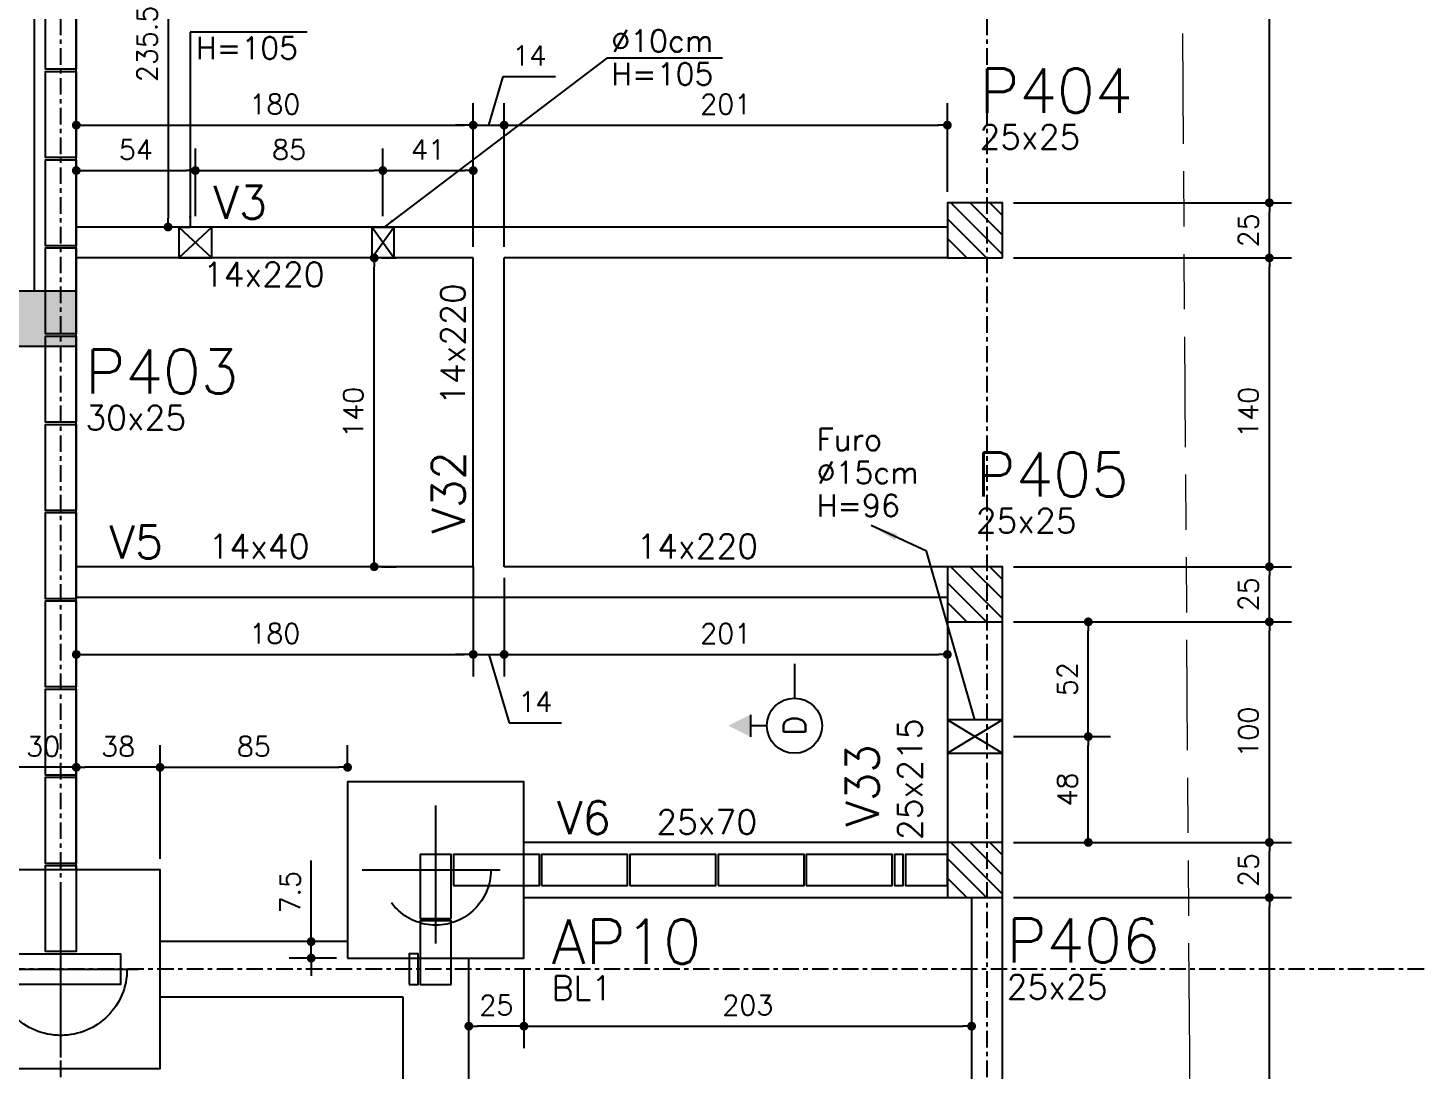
# Model space of a CAD drawing. Extents: x -39962 to 11287, y 23324 to 41277.
# Drawn here: x 2784 to 3417, y 24394 to 24866 of the extents above; entities that cross this region are included whole.
import ezdxf
from ezdxf.enums import TextEntityAlignment as Align

# ---------------------------------------------------------------- set-up
doc = ezdxf.new("R2010")
doc.units = 0
doc.header["$LTSCALE"] = 25
doc.header["$MEASUREMENT"] = 0
for name, pattern in [('AXES', [0.54, 0.3, -0.08, 0.08, -0.08]), ('Double dash', [55, 20, -5, 10, -5, 10, -5]), ('ESTILO_TQS_0002', [0.4, 0.1, -0.3])]:
    doc.linetypes.add(name, pattern=pattern)
doc.layers.get('0').update_dxf_attribs({"linetype": 'CONTINUOUS'})
doc.layers.get('Defpoints').update_dxf_attribs({"linetype": 'CONTINUOUS'})
for name, color, linetype in [('228', 2, 'CONTINUOUS'), ('41', 2, 'CONTINUOUS'), ('BLOCO', 3, 'CONTINUOUS'), ('COTA', 1, 'CONTINUOUS'), ('EIXOS', 1, 'AXES'), ('ESTACA', 1, 'ESTILO_TQS_0002'), ('H2', 252, 'CONTINUOUS'), ('H5', 1, 'CONTINUOUS'), ('LINHA_FINA', 1, 'CONTINUOUS'), ('Linha_media', 4, 'CONTINUOUS'), ('P-D', 2, 'CONTINUOUS'), ('P-N', 5, 'CONTINUOUS'), ('PENA_1', 1, 'CONTINUOUS'), ('PENA_6', 6, 'CONTINUOUS'), ('PIL-N', 4, 'CONTINUOUS'), ('PROJ', 252, 'CONTINUOUS'), ('VIG-D', 2, 'CONTINUOUS'), ('VIG-N', 4, 'CONTINUOUS'), ('VIGA', 3, 'CONTINUOUS')]:
    doc.layers.add(name, color=color, linetype=linetype)
doc.layers.add('TLV-DVI-___-CNT', color=7, linetype='Double dash', lineweight=9)
doc.styles.add('COTA', font='romans.shx')
doc.styles.add('ROMANS', font='ROMANS')
doc.styles.get("Standard").update_dxf_attribs({"font": 'ROMANS.SHX'})
doc.dimstyles.new('forma', dxfattribs={"dimscale": 5, "dimtxt": 1.8, "dimasz": 0.8, "dimexe": 2, "dimexo": 1, "dimgap": 1, "dimtad": 1, "dimdec": 1, "dimzin": 9, "dimdsep": 46, "dimtxsty": 'COTA', "dimblk1": 'DOT', "dimblk2": 'DOT', "dimsah": 1, "dimcen": 0, "dimdle": 1, "dimclrd": 256, "dimclre": 256, "dimclrt": 2, "dimadec": 0, "dimazin": 0, "dimtfac": 1, "dimtdec": 0, "dimtmove": 0, "dimatfit": 3, "dimfxl": 1, "dimtolj": 1, "dimtzin": 0, "dimarcsym": 0})

# ---------------------------------------------------------------- blocks, each defined once
blk = doc.blocks.new('_EST60')
at = {"layer": 'ESTACA', "linetype": 'ESTILO_TQS_0002'}
for p, q in [((0, -1.333), (0, 1.333)), ((-1.333, 0), (1.333, 0))]:
    blk.add_line(p, q, dxfattribs=at)
blk.add_circle((0, 0), 1, dxfattribs=at)
blk = doc.blocks.new('_EST50')
at = {"layer": 'ESTACA', "linetype": 'ESTILO_TQS_0002'}
for p, q in [((0, -1.333), (0, 1.333)), ((-1.333, 0), (1.333, 0))]:
    blk.add_line(p, q, dxfattribs=at)
blk.add_circle((0, 0), 1, dxfattribs=at)
blk = doc.blocks.new('_Dot')
at = {"color": 0, "linetype": 'ByBlock', "lineweight": -2}
blk.add_line((-0.5, 0), (-1, 0), dxfattribs=at)
at = {"color": 0, "linetype": 'ByBlock', "const_width": 0.5}
blk.add_lwpolyline([(-0.25, 0, 1), (0.25, 0, 1)], format="xyb", close=True, dxfattribs=at)
blk = doc.blocks.new('*D76')
at = {"layer": 'COTA', "lineweight": -2, "transparency": 16777216}
for p, q in [((3263.51, 24472.09), (3356.51, 24472.09)), ((3346.51, 24273.59), (3346.51, 24468.09)), ((3255.51, 24269.59), (3356.51, 24269.59))]:
    blk.add_line(p, q, dxfattribs=at)
at = {"layer": 'Defpoints', "color": 0, "transparency": 16777216}
for p in [(3258.51, 24472.09), (3346.51, 24472.09), (3250.51, 24269.59)]:
    blk.add_point(p, dxfattribs=at)
at = {"layer": 'COTA', "lineweight": -2, "transparency": 16777216, "xscale": 4, "yscale": 4, "zscale": 4}
for p, rotation in [((3346.51, 24472.09), 90), ((3346.51, 24269.59), 270)]:
    blk.add_blockref('_Dot', p, dxfattribs=dict(at, rotation=rotation))
at = {"layer": 'COTA', "color": 2, "transparency": 16777216, "insert": (3337.01, 24370.84), "char_height": 9, "attachment_point": 5, "rotation": 90, "style": 'COTA'}
blk.add_mtext('\\A1;202.5 ', dxfattribs=at)
blk = doc.blocks.new('*D77')
at = {"layer": 'COTA', "lineweight": -2, "transparency": 16777216}
for p, q in [((3230.51, 24497.09), (3356.51, 24497.09)), ((3346.51, 24476.09), (3346.51, 24493.09)), ((3230.51, 24472.09), (3356.51, 24472.09))]:
    blk.add_line(p, q, dxfattribs=at)
at = {"layer": 'Defpoints', "color": 0, "transparency": 16777216}
for p in [(3225.51, 24497.09), (3346.51, 24497.09), (3225.51, 24472.09)]:
    blk.add_point(p, dxfattribs=at)
at = {"layer": 'COTA', "lineweight": -2, "transparency": 16777216, "xscale": 4, "yscale": 4, "zscale": 4}
for p, rotation in [((3346.51, 24497.09), 90), ((3346.51, 24472.09), 270)]:
    blk.add_blockref('_Dot', p, dxfattribs=dict(at, rotation=rotation))
at = {"layer": 'COTA', "color": 2, "transparency": 16777216, "insert": (3337.01, 24484.59), "char_height": 9, "attachment_point": 5, "rotation": 90, "style": 'COTA'}
blk.add_mtext('\\A1;25 ', dxfattribs=at)
blk = doc.blocks.new('*D78')
at = {"layer": 'COTA', "lineweight": -2, "transparency": 16777216}
for p, q in [((3230.51, 24597.09), (3356.51, 24597.09)), ((3346.51, 24501.09), (3346.51, 24593.09)), ((3230.51, 24497.09), (3356.51, 24497.09))]:
    blk.add_line(p, q, dxfattribs=at)
at = {"layer": 'Defpoints', "color": 0, "transparency": 16777216}
for p in [(3225.51, 24597.09), (3346.51, 24597.09), (3225.51, 24497.09)]:
    blk.add_point(p, dxfattribs=at)
at = {"layer": 'COTA', "lineweight": -2, "transparency": 16777216, "xscale": 4, "yscale": 4, "zscale": 4}
for p, rotation in [((3346.51, 24597.09), 90), ((3346.51, 24497.09), 270)]:
    blk.add_blockref('_Dot', p, dxfattribs=dict(at, rotation=rotation))
at = {"layer": 'COTA', "color": 2, "transparency": 16777216, "insert": (3337.01, 24547.09), "char_height": 9, "attachment_point": 5, "rotation": 90, "style": 'COTA'}
blk.add_mtext('\\A1;100 ', dxfattribs=at)
blk = doc.blocks.new('*D79')
at = {"layer": 'COTA', "lineweight": -2, "transparency": 16777216}
for p, q in [((3230.51, 24787.09), (3356.51, 24787.09)), ((3346.51, 24766.09), (3346.51, 24783.09)), ((3230.51, 24762.09), (3356.51, 24762.09))]:
    blk.add_line(p, q, dxfattribs=at)
at = {"layer": 'Defpoints', "color": 0, "transparency": 16777216}
for p in [(3225.51, 24787.09), (3346.51, 24787.09), (3225.51, 24762.09)]:
    blk.add_point(p, dxfattribs=at)
at = {"layer": 'COTA', "lineweight": -2, "transparency": 16777216, "xscale": 4, "yscale": 4, "zscale": 4}
for p, rotation in [((3346.51, 24787.09), 90), ((3346.51, 24762.09), 270)]:
    blk.add_blockref('_Dot', p, dxfattribs=dict(at, rotation=rotation))
at = {"layer": 'COTA', "color": 2, "transparency": 16777216, "insert": (3337.01, 24774.59), "char_height": 9, "attachment_point": 5, "rotation": 90, "style": 'COTA'}
blk.add_mtext('\\A1;25 ', dxfattribs=at)
blk = doc.blocks.new('*D80')
at = {"layer": 'COTA', "lineweight": -2, "transparency": 16777216}
for p, q in [((3230.51, 25011.59), (3356.51, 25011.59)), ((3346.51, 24791.09), (3346.51, 25007.59)), ((3230.51, 24787.09), (3356.51, 24787.09))]:
    blk.add_line(p, q, dxfattribs=at)
at = {"layer": 'Defpoints', "color": 0, "transparency": 16777216}
for p in [(3225.51, 25011.59), (3346.51, 25011.59), (3225.51, 24787.09)]:
    blk.add_point(p, dxfattribs=at)
at = {"layer": 'COTA', "lineweight": -2, "transparency": 16777216, "xscale": 4, "yscale": 4, "zscale": 4}
for p, rotation in [((3346.51, 25011.59), 90), ((3346.51, 24787.09), 270)]:
    blk.add_blockref('_Dot', p, dxfattribs=dict(at, rotation=rotation))
at = {"layer": 'COTA', "color": 2, "transparency": 16777216, "insert": (3337.01, 24899.34), "char_height": 9, "attachment_point": 5, "rotation": 90, "style": 'COTA'}
blk.add_mtext('\\A1;224.5 ', dxfattribs=at)
blk = doc.blocks.new('*D135')
at = {"layer": 'COTA', "lineweight": -2, "transparency": 16777216}
for p, q in [((2843.51, 24489.59), (2843.51, 24541.14)), ((2928.51, 24529.59), (2928.51, 24541.14)), ((2847.51, 24531.14), (2924.51, 24531.14))]:
    blk.add_line(p, q, dxfattribs=at)
at = {"layer": 'Defpoints', "color": 0, "transparency": 16777216}
for p in [(2928.51, 24531.14), (2928.51, 24524.59), (2843.51, 24484.59)]:
    blk.add_point(p, dxfattribs=at)
at = {"layer": 'COTA', "lineweight": -2, "transparency": 16777216, "xscale": 4, "yscale": 4, "zscale": 4, "rotation": 180}
blk.add_blockref('_Dot', (2843.51, 24531.14), dxfattribs=at)
at = {"layer": 'COTA', "lineweight": -2, "transparency": 16777216, "xscale": 4, "yscale": 4, "zscale": 4}
blk.add_blockref('_Dot', (2928.51, 24531.14), dxfattribs=at)
at = {"layer": 'COTA', "color": 2, "transparency": 16777216, "insert": (2886.01, 24540.64), "char_height": 9, "attachment_point": 5, "style": 'COTA'}
blk.add_mtext('\\A1;85 ', dxfattribs=at)
blk = doc.blocks.new('*D136')
at = {"layer": 'COTA', "lineweight": -2, "transparency": 16777216}
for p, q in [((2805.51, 24551.59), (2805.51, 24521.14)), ((2843.51, 24489.59), (2843.51, 24541.14)), ((2839.51, 24531.14), (2809.51, 24531.14))]:
    blk.add_line(p, q, dxfattribs=at)
at = {"layer": 'Defpoints', "color": 0, "transparency": 16777216}
for p in [(2805.51, 24556.59), (2805.51, 24531.14), (2843.51, 24484.59)]:
    blk.add_point(p, dxfattribs=at)
at = {"layer": 'COTA', "lineweight": -2, "transparency": 16777216, "xscale": 4, "yscale": 4, "zscale": 4, "rotation": 180}
blk.add_blockref('_Dot', (2805.51, 24531.14), dxfattribs=at)
at = {"layer": 'COTA', "lineweight": -2, "transparency": 16777216, "xscale": 4, "yscale": 4, "zscale": 4}
blk.add_blockref('_Dot', (2843.51, 24531.14), dxfattribs=at)
at = {"layer": 'COTA', "color": 2, "transparency": 16777216, "insert": (2824.51, 24540.64), "char_height": 9, "attachment_point": 5, "style": 'COTA'}
blk.add_mtext('\\A1;38 ', dxfattribs=at)
blk = doc.blocks.new('*D137')
at = {"layer": 'COTA', "lineweight": -2, "transparency": 16777216}
for p, q in [((2805.51, 24551.59), (2805.51, 24521.14)), ((2775.51, 24535.41), (2775.51, 24541.14)), ((2801.51, 24531.14), (2779.51, 24531.14))]:
    blk.add_line(p, q, dxfattribs=at)
at = {"layer": 'Defpoints', "color": 0, "transparency": 16777216}
for p in [(2805.51, 24556.59), (2775.51, 24531.14), (2775.51, 24530.41)]:
    blk.add_point(p, dxfattribs=at)
at = {"layer": 'COTA', "lineweight": -2, "transparency": 16777216, "xscale": 4, "yscale": 4, "zscale": 4, "rotation": 180}
blk.add_blockref('_Dot', (2775.51, 24531.14), dxfattribs=at)
at = {"layer": 'COTA', "lineweight": -2, "transparency": 16777216, "xscale": 4, "yscale": 4, "zscale": 4}
blk.add_blockref('_Dot', (2805.51, 24531.14), dxfattribs=at)
at = {"layer": 'COTA', "color": 2, "transparency": 16777216, "insert": (2790.51, 24540.64), "char_height": 9, "attachment_point": 5, "style": 'COTA'}
blk.add_mtext('\\A1;30 ', dxfattribs=at)
blk = doc.blocks.new('seção_esq')
at = {"layer": 'Linha_media'}
for p, q in [((1, 4), (-1, 4)), ((0, 2.5), (0, 4)), ((5.62, 0), (2.5, 0))]:
    blk.add_line(p, q, dxfattribs=at)
blk.add_circle((0, 0), 2.5, dxfattribs=at)
blk.add_solid([(1, 4), (0, 6), (-1, 4)], dxfattribs=at)
blk = doc.blocks.new('atrib_seção')
at = {"layer": 'Linha_media', "style": 'ROMANS'}
blk.add_attdef('X', text='', height=2, dxfattribs=at).set_placement((0, 0), align=Align.MIDDLE)
blk = doc.blocks.new('*D24')
at = {"layer": 'COTA', "lineweight": -2, "transparency": 16777216}
for p, q in [((3230.51, 24622.09), (3356.51, 24622.09)), ((3346.51, 24601.09), (3346.51, 24618.09)), ((3230.51, 24597.09), (3356.51, 24597.09))]:
    blk.add_line(p, q, dxfattribs=at)
at = {"layer": 'Defpoints', "color": 0, "transparency": 16777216}
for p in [(3225.51, 24622.09), (3346.51, 24622.09), (3225.51, 24597.09)]:
    blk.add_point(p, dxfattribs=at)
at = {"layer": 'COTA', "lineweight": -2, "transparency": 16777216, "xscale": 4, "yscale": 4, "zscale": 4}
for p, rotation in [((3346.51, 24622.09), 90), ((3346.51, 24597.09), 270)]:
    blk.add_blockref('_Dot', p, dxfattribs=dict(at, rotation=rotation))
at = {"layer": 'COTA', "color": 2, "transparency": 16777216, "insert": (3337.01, 24609.59), "char_height": 9, "attachment_point": 5, "rotation": 90, "style": 'COTA'}
blk.add_mtext('\\A1;25 ', dxfattribs=at)
blk = doc.blocks.new('*D25')
at = {"layer": 'COTA', "lineweight": -2, "transparency": 16777216}
for p, q in [((3230.51, 24762.09), (3356.51, 24762.09)), ((3346.51, 24626.09), (3346.51, 24758.09)), ((3230.51, 24622.09), (3356.51, 24622.09))]:
    blk.add_line(p, q, dxfattribs=at)
at = {"layer": 'Defpoints', "color": 0, "transparency": 16777216}
for p in [(3225.51, 24762.09), (3346.51, 24762.09), (3225.51, 24622.09)]:
    blk.add_point(p, dxfattribs=at)
at = {"layer": 'COTA', "lineweight": -2, "transparency": 16777216, "xscale": 4, "yscale": 4, "zscale": 4}
for p, rotation in [((3346.51, 24762.09), 90), ((3346.51, 24622.09), 270)]:
    blk.add_blockref('_Dot', p, dxfattribs=dict(at, rotation=rotation))
at = {"layer": 'COTA', "color": 2, "transparency": 16777216, "insert": (3337.01, 24692.09), "char_height": 9, "attachment_point": 5, "rotation": 90, "style": 'COTA'}
blk.add_mtext('\\A1;140 ', dxfattribs=at)
blk = doc.blocks.new('*D36')
at = {"layer": 'COTA', "lineweight": -2, "transparency": 16777216}
for p, q in [((2810.51, 25011.59), (2857.12, 25011.59)), ((2847.12, 25007.59), (2847.12, 24780.09)), ((2852.12, 24776.09), (2857.12, 24776.09))]:
    blk.add_line(p, q, dxfattribs=at)
at = {"layer": 'Defpoints', "color": 0, "transparency": 16777216}
for p in [(2805.51, 25011.59), (2847.12, 24776.09), (2847.12, 24776.09)]:
    blk.add_point(p, dxfattribs=at)
at = {"layer": 'COTA', "lineweight": -2, "transparency": 16777216, "xscale": 4, "yscale": 4, "zscale": 4}
for p, rotation in [((2847.12, 25011.59), 90), ((2847.12, 24776.09), 270)]:
    blk.add_blockref('_Dot', p, dxfattribs=dict(at, rotation=rotation))
at = {"layer": 'COTA', "color": 2, "transparency": 16777216, "insert": (2837.62, 24859.13), "char_height": 9, "attachment_point": 5, "rotation": 90, "style": 'COTA'}
blk.add_mtext('\\A1;235.5 ', dxfattribs=at)
blk = doc.blocks.new('*D37')
at = {"layer": 'COTA', "lineweight": -2, "transparency": 16777216}
for p, q in [((2805.51, 24825.54), (2805.51, 24832.29)), ((2985.51, 24767.09), (2985.51, 24832.29)), ((2809.51, 24822.29), (2981.51, 24822.29))]:
    blk.add_line(p, q, dxfattribs=at)
at = {"layer": 'Defpoints', "color": 0, "transparency": 16777216}
for p in [(2805.51, 24820.54), (2985.51, 24822.29), (2985.51, 24762.09)]:
    blk.add_point(p, dxfattribs=at)
at = {"layer": 'COTA', "lineweight": -2, "transparency": 16777216, "xscale": 4, "yscale": 4, "zscale": 4, "rotation": 180}
blk.add_blockref('_Dot', (2805.51, 24822.29), dxfattribs=at)
at = {"layer": 'COTA', "lineweight": -2, "transparency": 16777216, "xscale": 4, "yscale": 4, "zscale": 4}
blk.add_blockref('_Dot', (2985.51, 24822.29), dxfattribs=at)
at = {"layer": 'COTA', "color": 2, "transparency": 16777216, "insert": (2895.51, 24831.79), "char_height": 9, "attachment_point": 5, "style": 'COTA'}
blk.add_mtext('\\A1;180 ', dxfattribs=at)
blk = doc.blocks.new('*D38')
at = {"layer": 'COTA', "lineweight": -2, "transparency": 16777216}
for p, q in [((2992.51, 24822.29), (2999.11, 24844.29)), ((2999.11, 24844.29), (3022.83, 24844.29)), ((2985.51, 24767.09), (2985.51, 24832.29)), ((2999.51, 24767.09), (2999.51, 24832.29)), ((2981.51, 24822.29), (2977.51, 24822.29)), ((2985.51, 24822.29), (2999.51, 24822.29)), ((2985.51, 24822.29), (2999.51, 24822.29)), ((3003.51, 24822.29), (3007.51, 24822.29))]:
    blk.add_line(p, q, dxfattribs=at)
at = {"layer": 'Defpoints', "color": 0, "transparency": 16777216}
for p in [(2999.51, 24822.29), (2985.51, 24762.09), (2999.51, 24762.09)]:
    blk.add_point(p, dxfattribs=at)
at = {"layer": 'COTA', "lineweight": -2, "transparency": 16777216, "xscale": 4, "yscale": 4, "zscale": 4}
blk.add_blockref('_Dot', (2985.51, 24822.29), dxfattribs=at)
at = {"layer": 'COTA', "lineweight": -2, "transparency": 16777216, "xscale": 4, "yscale": 4, "zscale": 4, "rotation": 180}
blk.add_blockref('_Dot', (2999.51, 24822.29), dxfattribs=at)
at = {"layer": 'COTA', "color": 2, "transparency": 16777216, "insert": (3010.97, 24853.79), "char_height": 9, "attachment_point": 5, "style": 'COTA'}
blk.add_mtext('\\A1;14 ', dxfattribs=at)
blk = doc.blocks.new('*D39')
at = {"layer": 'COTA', "lineweight": -2, "transparency": 16777216}
for p, q in [((2999.51, 24767.09), (2999.51, 24832.29)), ((3200.51, 24792.09), (3200.51, 24832.29)), ((3003.51, 24822.29), (3196.51, 24822.29))]:
    blk.add_line(p, q, dxfattribs=at)
at = {"layer": 'Defpoints', "color": 0, "transparency": 16777216}
for p in [(3200.51, 24822.29), (3200.51, 24787.09), (2999.51, 24762.09)]:
    blk.add_point(p, dxfattribs=at)
at = {"layer": 'COTA', "lineweight": -2, "transparency": 16777216, "xscale": 4, "yscale": 4, "zscale": 4, "rotation": 180}
blk.add_blockref('_Dot', (2999.51, 24822.29), dxfattribs=at)
at = {"layer": 'COTA', "lineweight": -2, "transparency": 16777216, "xscale": 4, "yscale": 4, "zscale": 4}
blk.add_blockref('_Dot', (3200.51, 24822.29), dxfattribs=at)
at = {"layer": 'COTA', "color": 2, "transparency": 16777216, "insert": (3100.01, 24831.79), "char_height": 9, "attachment_point": 5, "style": 'COTA'}
blk.add_mtext('\\A1;201 ', dxfattribs=at)
blk = doc.blocks.new('*D40')
at = {"layer": 'COTA', "lineweight": -2, "transparency": 16777216}
for p, q in [((2943.92, 24762.09), (2950.6, 24762.09)), ((2940.6, 24626.09), (2940.6, 24758.09)), ((2943.92, 24622.09), (2950.6, 24622.09))]:
    blk.add_line(p, q, dxfattribs=at)
at = {"layer": 'Defpoints', "color": 0, "transparency": 16777216}
for p in [(2938.92, 24762.09), (2940.6, 24762.09), (2938.92, 24622.09)]:
    blk.add_point(p, dxfattribs=at)
at = {"layer": 'COTA', "lineweight": -2, "transparency": 16777216, "xscale": 4, "yscale": 4, "zscale": 4}
for p, rotation in [((2940.6, 24762.09), 90), ((2940.6, 24622.09), 270)]:
    blk.add_blockref('_Dot', p, dxfattribs=dict(at, rotation=rotation))
at = {"layer": 'COTA', "color": 2, "transparency": 16777216, "insert": (2931.1, 24692.09), "char_height": 9, "attachment_point": 5, "rotation": 90, "style": 'COTA'}
blk.add_mtext('\\A1;140 ', dxfattribs=at)
blk = doc.blocks.new('*D41')
at = {"layer": 'COTA', "lineweight": -2, "transparency": 16777216}
for p, q in [((2985.51, 24617.09), (2985.51, 24572.31)), ((2805.51, 24591.84), (2805.51, 24572.31)), ((2809.51, 24582.31), (2981.51, 24582.31))]:
    blk.add_line(p, q, dxfattribs=at)
at = {"layer": 'Defpoints', "color": 0, "transparency": 16777216}
for p in [(2985.51, 24622.09), (2805.51, 24596.84), (2985.51, 24582.31)]:
    blk.add_point(p, dxfattribs=at)
at = {"layer": 'COTA', "lineweight": -2, "transparency": 16777216, "xscale": 4, "yscale": 4, "zscale": 4, "rotation": 180}
blk.add_blockref('_Dot', (2805.51, 24582.31), dxfattribs=at)
at = {"layer": 'COTA', "lineweight": -2, "transparency": 16777216, "xscale": 4, "yscale": 4, "zscale": 4}
blk.add_blockref('_Dot', (2985.51, 24582.31), dxfattribs=at)
at = {"layer": 'COTA', "color": 2, "transparency": 16777216, "insert": (2895.51, 24591.81), "char_height": 9, "attachment_point": 5, "style": 'COTA'}
blk.add_mtext('\\A1;180 ', dxfattribs=at)
blk = doc.blocks.new('*D42')
at = {"layer": 'COTA', "lineweight": -2, "transparency": 16777216}
for p, q in [((2985.51, 24617.09), (2985.51, 24572.31)), ((2999.51, 24617.09), (2999.51, 24572.31)), ((2981.51, 24582.31), (2977.51, 24582.31)), ((2985.51, 24582.31), (2999.51, 24582.31)), ((2985.51, 24582.31), (2999.51, 24582.31)), ((2992.51, 24582.31), (3001.81, 24551.31)), ((3003.51, 24582.31), (3007.51, 24582.31)), ((3001.81, 24551.31), (3025.53, 24551.31))]:
    blk.add_line(p, q, dxfattribs=at)
at = {"layer": 'Defpoints', "color": 0, "transparency": 16777216}
for p in [(2985.51, 24622.09), (2999.51, 24622.09), (2999.51, 24582.31)]:
    blk.add_point(p, dxfattribs=at)
at = {"layer": 'COTA', "lineweight": -2, "transparency": 16777216, "xscale": 4, "yscale": 4, "zscale": 4}
blk.add_blockref('_Dot', (2985.51, 24582.31), dxfattribs=at)
at = {"layer": 'COTA', "lineweight": -2, "transparency": 16777216, "xscale": 4, "yscale": 4, "zscale": 4, "rotation": 180}
blk.add_blockref('_Dot', (2999.51, 24582.31), dxfattribs=at)
at = {"layer": 'COTA', "color": 2, "transparency": 16777216, "insert": (3013.67, 24560.81), "char_height": 9, "attachment_point": 5, "style": 'COTA'}
blk.add_mtext('\\A1;14 ', dxfattribs=at)
blk = doc.blocks.new('*D43')
at = {"layer": 'COTA', "lineweight": -2, "transparency": 16777216}
for p, q in [((2999.51, 24617.09), (2999.51, 24572.31)), ((3003.51, 24582.31), (3196.51, 24582.31)), ((3200.51, 24581.3), (3200.51, 24572.31))]:
    blk.add_line(p, q, dxfattribs=at)
at = {"layer": 'Defpoints', "color": 0, "transparency": 16777216}
for p in [(2999.51, 24622.09), (3200.51, 24586.3), (3200.51, 24582.31)]:
    blk.add_point(p, dxfattribs=at)
at = {"layer": 'COTA', "lineweight": -2, "transparency": 16777216, "xscale": 4, "yscale": 4, "zscale": 4, "rotation": 180}
blk.add_blockref('_Dot', (2999.51, 24582.31), dxfattribs=at)
at = {"layer": 'COTA', "lineweight": -2, "transparency": 16777216, "xscale": 4, "yscale": 4, "zscale": 4}
blk.add_blockref('_Dot', (3200.51, 24582.31), dxfattribs=at)
at = {"layer": 'COTA', "color": 2, "transparency": 16777216, "insert": (3100.01, 24591.81), "char_height": 9, "attachment_point": 5, "style": 'COTA'}
blk.add_mtext('\\A1;201 ', dxfattribs=at)
blk = doc.blocks.new('*D44')
at = {"layer": 'COTA', "lineweight": -2, "transparency": 16777216}
for p, q in [((3008.51, 24439.59), (3008.51, 24403.77)), ((3211.51, 24439.59), (3211.51, 24403.77)), ((3012.51, 24413.77), (3207.51, 24413.77))]:
    blk.add_line(p, q, dxfattribs=at)
at = {"layer": 'Defpoints', "color": 0, "transparency": 16777216}
for p in [(3008.51, 24444.59), (3211.51, 24444.59), (3211.51, 24413.77)]:
    blk.add_point(p, dxfattribs=at)
at = {"layer": 'COTA', "lineweight": -2, "transparency": 16777216, "xscale": 4, "yscale": 4, "zscale": 4, "rotation": 180}
blk.add_blockref('_Dot', (3008.51, 24413.77), dxfattribs=at)
at = {"layer": 'COTA', "lineweight": -2, "transparency": 16777216, "xscale": 4, "yscale": 4, "zscale": 4}
blk.add_blockref('_Dot', (3211.51, 24413.77), dxfattribs=at)
at = {"layer": 'COTA', "color": 2, "transparency": 16777216, "insert": (3110.01, 24423.27), "char_height": 9, "attachment_point": 5, "style": 'COTA'}
blk.add_mtext('\\A1;203 ', dxfattribs=at)
blk = doc.blocks.new('*D45')
at = {"layer": 'COTA', "lineweight": -2, "transparency": 16777216}
for p, q in [((3008.51, 24439.59), (3008.51, 24403.77)), ((2983.51, 24418.77), (2983.51, 24423.77)), ((3004.51, 24413.77), (2987.51, 24413.77))]:
    blk.add_line(p, q, dxfattribs=at)
at = {"layer": 'Defpoints', "color": 0, "transparency": 16777216}
for p in [(3008.51, 24444.59), (2983.51, 24413.77), (2983.51, 24413.77)]:
    blk.add_point(p, dxfattribs=at)
at = {"layer": 'COTA', "lineweight": -2, "transparency": 16777216, "xscale": 4, "yscale": 4, "zscale": 4, "rotation": 180}
blk.add_blockref('_Dot', (2983.51, 24413.77), dxfattribs=at)
at = {"layer": 'COTA', "lineweight": -2, "transparency": 16777216, "xscale": 4, "yscale": 4, "zscale": 4}
blk.add_blockref('_Dot', (3008.51, 24413.77), dxfattribs=at)
at = {"layer": 'COTA', "color": 2, "transparency": 16777216, "insert": (2996.01, 24423.27), "char_height": 9, "attachment_point": 5, "style": 'COTA'}
blk.add_mtext('\\A1;25 ', dxfattribs=at)
blk = doc.blocks.new('*D46')
at = {"layer": 'COTA', "lineweight": -2, "transparency": 16777216}
for p, q in [((2912, 24456.09), (2912, 24488.95)), ((2923.51, 24452.09), (2902, 24452.09)), ((2912, 24444.59), (2912, 24452.09)), ((2923.51, 24444.59), (2902, 24444.59)), ((2912, 24440.59), (2912, 24436.59))]:
    blk.add_line(p, q, dxfattribs=at)
at = {"layer": 'Defpoints', "color": 0, "transparency": 16777216}
for p in [(2912, 24452.09), (2928.51, 24452.09), (2928.51, 24444.59)]:
    blk.add_point(p, dxfattribs=at)
at = {"layer": 'COTA', "lineweight": -2, "transparency": 16777216, "xscale": 4, "yscale": 4, "zscale": 4}
for p, rotation in [((2912, 24452.09), 270), ((2912, 24444.59), 90)]:
    blk.add_blockref('_Dot', p, dxfattribs=dict(at, rotation=rotation))
at = {"layer": 'COTA', "color": 2, "transparency": 16777216, "insert": (2902.5, 24474.52), "char_height": 9, "attachment_point": 5, "rotation": 90, "style": 'COTA'}
blk.add_mtext('\\A1;7.5 ', dxfattribs=at)
blk = doc.blocks.new('Family - ___-2103959-PLANTA INFERIOR 2')
at = {"layer": 'TLV-DVI-___-CNT', "color": 1, "true_color": 0xff0000}
for p, q in [((-17578.8, -196), (-17647.6, 9857.2)), ((-17533.2, -9985.7), (-17578.8, -196))]:
    blk.add_line(p, q, dxfattribs=at)
blk = doc.blocks.new('A$C8a1ee3b4')
at = {"layer": 'TLV-DVI-___-CNT', "color": 1, "true_color": 0xff0000, "xscale": 0.1, "yscale": 0.1, "zscale": 0.1}
blk.add_blockref('Family - ___-2103959-PLANTA INFERIOR 2', (4865.23, 1037.14), dxfattribs=at)
blk = doc.blocks.new('A$C93549396')
at = {"layer": 'PROJ'}
for points in [[(1180, 1209.04), (1180, 1170.04), (1166, 1170.04), (1166, 1209.04), (1180, 1209.04)], [(1180, 1169.04), (1180, 1130.04), (1166, 1130.04), (1166, 1169.04), (1180, 1169.04)], [(1180, 1129.04), (1180, 1090.04), (1166, 1090.04), (1166, 1129.04), (1180, 1129.04)], [(1180, 1089.04), (1180, 1050.04), (1166, 1050.04), (1166, 1089.04), (1180, 1089.04)], [(1180, 1049.04), (1180, 1010.04), (1166, 1010.04), (1166, 1049.04), (1180, 1049.04)], [(1180, 1009.04), (1180, 970.04), (1166, 970.04), (1166, 1009.04), (1180, 1009.04)], [(1180, 969.04), (1180, 930.04), (1166, 930.04), (1166, 969.04), (1180, 969.04)], [(1180, 929.04), (1180, 890.04), (1166, 890.04), (1166, 929.04), (1180, 929.04)], [(1180, 889.04), (1180, 850.04), (1166, 850.04), (1166, 889.04), (1180, 889.04)], [(1180, 849.04), (1180, 810.04), (1166, 810.04), (1166, 849.04), (1180, 849.04)], [(1350, 785.04), (1350, 814.04), (1336, 814.04), (1336, 785.04), (1350, 785.04)], [(1351, 800.04), (1390, 800.04), (1390, 814.04), (1351, 814.04), (1351, 800.04)], [(1391, 800.04), (1430, 800.04), (1430, 814.04), (1391, 814.04), (1391, 800.04)], [(1431, 800.04), (1470, 800.04), (1470, 814.04), (1431, 814.04), (1431, 800.04)], [(1471, 800.04), (1510, 800.04), (1510, 814.04), (1471, 814.04), (1471, 800.04)], [(1511, 800.04), (1550, 800.04), (1550, 814.04), (1511, 814.04), (1511, 800.04)], [(1551, 800.04), (1555, 800.04), (1555, 814.04), (1551, 814.04), (1551, 800.04)], [(1575, 814.04), (1556, 814.04), (1556, 800.04), (1575, 800.04), (1575, 814.04)], [(1180, 809.04), (1180, 770.04), (1166, 770.04), (1166, 809.04), (1180, 809.04)], [(1350, 755.04), (1350, 784.04), (1336, 784.04), (1336, 755.04), (1350, 755.04)], [(1146, 769.04), (1200, 769.04), (1200, 755.04), (1146, 755.04), (1146, 769.04)], [(1331, 755.04), (1335, 755.04), (1335, 769.04), (1331, 769.04), (1331, 755.04)]]:
    blk.add_lwpolyline(points, dxfattribs=at)
blk = doc.blocks.new('ss')
at = {"layer": 'LINHA_FINA'}
blk.add_solid([(0, 0), (-2.5, -0.29), (-2.5, 0.3)], dxfattribs=at)
blk = doc.blocks.new('*D306')
at = {"layer": 'COTA', "lineweight": -2, "transparency": 16777216}
for p, q in [((3230.51, 24545.09), (3274.41, 24545.09)), ((3264.41, 24501.09), (3264.41, 24541.09)), ((3230.51, 24497.09), (3274.41, 24497.09))]:
    blk.add_line(p, q, dxfattribs=at)
at = {"layer": 'Defpoints', "color": 0, "transparency": 16777216}
for p in [(3225.51, 24545.09), (3264.41, 24545.09), (3225.51, 24497.09)]:
    blk.add_point(p, dxfattribs=at)
at = {"layer": 'COTA', "lineweight": -2, "transparency": 16777216, "xscale": 4, "yscale": 4, "zscale": 4}
for p, rotation in [((3264.41, 24545.09), 90), ((3264.41, 24497.09), 270)]:
    blk.add_blockref('_Dot', p, dxfattribs=dict(at, rotation=rotation))
at = {"layer": 'COTA', "color": 2, "transparency": 16777216, "insert": (3254.91, 24521.09), "char_height": 9, "attachment_point": 5, "rotation": 90, "style": 'COTA'}
blk.add_mtext('\\A1;48 ', dxfattribs=at)
blk = doc.blocks.new('*D307')
at = {"layer": 'COTA', "lineweight": -2, "transparency": 16777216}
for p, q in [((3230.51, 24597.09), (3274.41, 24597.09)), ((3264.41, 24549.09), (3264.41, 24593.09)), ((3230.51, 24545.09), (3274.41, 24545.09))]:
    blk.add_line(p, q, dxfattribs=at)
at = {"layer": 'Defpoints', "color": 0, "transparency": 16777216}
for p in [(3225.51, 24597.09), (3264.41, 24597.09), (3225.51, 24545.09)]:
    blk.add_point(p, dxfattribs=at)
at = {"layer": 'COTA', "lineweight": -2, "transparency": 16777216, "xscale": 4, "yscale": 4, "zscale": 4}
for p, rotation in [((3264.41, 24597.09), 90), ((3264.41, 24545.09), 270)]:
    blk.add_blockref('_Dot', p, dxfattribs=dict(at, rotation=rotation))
at = {"layer": 'COTA', "color": 2, "transparency": 16777216, "insert": (3254.91, 24571.09), "char_height": 9, "attachment_point": 5, "rotation": 90, "style": 'COTA'}
blk.add_mtext('\\A1;52 ', dxfattribs=at)
blk = doc.blocks.new('*D309')
at = {"layer": 'COTA', "lineweight": -2, "transparency": 16777216}
for p, q in [((2805.51, 24781.09), (2805.51, 24811.7)), ((2859.51, 24781.09), (2859.51, 24811.7)), ((2809.51, 24801.7), (2855.51, 24801.7))]:
    blk.add_line(p, q, dxfattribs=at)
at = {"layer": 'Defpoints', "color": 0, "transparency": 16777216}
for p in [(2859.51, 24801.7), (2805.51, 24776.09), (2859.51, 24776.09)]:
    blk.add_point(p, dxfattribs=at)
at = {"layer": 'COTA', "lineweight": -2, "transparency": 16777216, "xscale": 4, "yscale": 4, "zscale": 4, "rotation": 180}
blk.add_blockref('_Dot', (2805.51, 24801.7), dxfattribs=at)
at = {"layer": 'COTA', "lineweight": -2, "transparency": 16777216, "xscale": 4, "yscale": 4, "zscale": 4}
blk.add_blockref('_Dot', (2859.51, 24801.7), dxfattribs=at)
at = {"layer": 'COTA', "color": 2, "transparency": 16777216, "insert": (2832.51, 24811.2), "char_height": 9, "attachment_point": 5, "style": 'COTA'}
blk.add_mtext('\\A1;54 ', dxfattribs=at)
blk = doc.blocks.new('*D310')
at = {"layer": 'COTA', "lineweight": -2, "transparency": 16777216}
for p, q in [((2859.51, 24781.09), (2859.51, 24811.7)), ((2944.51, 24781.09), (2944.51, 24811.7)), ((2863.51, 24801.7), (2940.51, 24801.7))]:
    blk.add_line(p, q, dxfattribs=at)
at = {"layer": 'Defpoints', "color": 0, "transparency": 16777216}
for p in [(2944.51, 24801.7), (2859.51, 24776.09), (2944.51, 24776.09)]:
    blk.add_point(p, dxfattribs=at)
at = {"layer": 'COTA', "lineweight": -2, "transparency": 16777216, "xscale": 4, "yscale": 4, "zscale": 4, "rotation": 180}
blk.add_blockref('_Dot', (2859.51, 24801.7), dxfattribs=at)
at = {"layer": 'COTA', "lineweight": -2, "transparency": 16777216, "xscale": 4, "yscale": 4, "zscale": 4}
blk.add_blockref('_Dot', (2944.51, 24801.7), dxfattribs=at)
at = {"layer": 'COTA', "color": 2, "transparency": 16777216, "insert": (2902.01, 24811.2), "char_height": 9, "attachment_point": 5, "style": 'COTA'}
blk.add_mtext('\\A1;85 ', dxfattribs=at)
blk = doc.blocks.new('*D311')
at = {"layer": 'COTA', "lineweight": -2, "transparency": 16777216}
for p, q in [((2944.51, 24781.09), (2944.51, 24811.7)), ((2985.51, 24781.09), (2985.51, 24811.7)), ((2948.51, 24801.7), (2981.51, 24801.7))]:
    blk.add_line(p, q, dxfattribs=at)
at = {"layer": 'Defpoints', "color": 0, "transparency": 16777216}
for p in [(2985.51, 24801.7), (2944.51, 24776.09), (2985.51, 24776.09)]:
    blk.add_point(p, dxfattribs=at)
at = {"layer": 'COTA', "lineweight": -2, "transparency": 16777216, "xscale": 4, "yscale": 4, "zscale": 4, "rotation": 180}
blk.add_blockref('_Dot', (2944.51, 24801.7), dxfattribs=at)
at = {"layer": 'COTA', "lineweight": -2, "transparency": 16777216, "xscale": 4, "yscale": 4, "zscale": 4}
blk.add_blockref('_Dot', (2985.51, 24801.7), dxfattribs=at)
at = {"layer": 'COTA', "color": 2, "transparency": 16777216, "insert": (2965.01, 24811.2), "char_height": 9, "attachment_point": 5, "style": 'COTA'}
blk.add_mtext('\\A1;41 ', dxfattribs=at)
blk = doc.blocks.new('*D319')
at = {"layer": 'COTA', "lineweight": -2, "transparency": 16777216}
for p, q in [((2791.01, 24880.63), (2756.5, 24880.63)), ((2766.5, 24751.09), (2766.5, 24876.63)), ((2781.51, 24747.09), (2756.5, 24747.09))]:
    blk.add_line(p, q, dxfattribs=at)
at = {"layer": 'Defpoints', "color": 0, "transparency": 16777216}
for p in [(2766.5, 24880.63), (2796.01, 24880.63), (2786.51, 24747.09)]:
    blk.add_point(p, dxfattribs=at)
at = {"layer": 'COTA', "lineweight": -2, "transparency": 16777216, "xscale": 4, "yscale": 4, "zscale": 4}
for p, rotation in [((2766.5, 24880.63), 90), ((2766.5, 24747.09), 270)]:
    blk.add_blockref('_Dot', p, dxfattribs=dict(at, rotation=rotation))
at = {"layer": 'COTA', "color": 2, "transparency": 16777216, "insert": (2757, 24851.28), "char_height": 9, "attachment_point": 5, "rotation": 90, "style": 'COTA'}
blk.add_mtext('\\A1;133.5 ', dxfattribs=at)

msp = doc.modelspace()

# ---------------------------------------------------------------- hatches: boundary and pattern name
at = {"layer": 'H2'}
msp.add_hatch(color=256, dxfattribs=at).paths.add_polyline_path([(2805.51, 24722.09), (2805.51, 24747.09), (2775.51, 24747.09), (2775.51, 24722.09)])
at = {"layer": 'H5'}
h = msp.add_hatch(dxfattribs=at)
h.set_pattern_fill('ANSI31', color=256, scale=50, angle=90, style=0)
h.set_pattern_definition([(135, (26898.106, 23161.578), (-4.4194174, -4.4194174), [])])
h.paths.add_polyline_path([(3225.51, 24762.09), (3225.51, 24787.09), (3200.51, 24787.09), (3200.51, 24762.09)])
h = msp.add_hatch(dxfattribs=at)
h.set_pattern_fill('ANSI31', color=256, scale=50, angle=90, style=0)
h.set_pattern_definition([(135, (26898.106, 22996.578), (-4.4194174, -4.4194174), [])])
h.paths.add_polyline_path([(3225.51, 24597.09), (3225.51, 24622.09), (3200.51, 24622.09), (3200.51, 24597.09)])
h = msp.add_hatch(dxfattribs=at)
h.set_pattern_fill('ANSI31', color=256, scale=50, angle=90, style=0)
h.set_pattern_definition([(135, (26898.106, 22871.578), (-4.4194174, -4.4194174), [])])
h.paths.add_polyline_path([(3225.51, 24472.09), (3225.51, 24497.09), (3200.51, 24497.09), (3200.51, 24472.09)])

# ---------------------------------------------------------------- linework, layer by layer
at = {"layer": 'BLOCO', "linetype": 'Continuous'}
for points in [[(2928.51, 24444.59), (3008.51, 24444.59), (3008.51, 24524.59), (2928.51, 24524.59), (2928.51, 24444.59)], [(2753.51, 24394.59), (2843.51, 24394.59), (2843.51, 24484.59), (2753.51, 24484.59), (2753.51, 24394.59)]]:
    msp.add_lwpolyline(points, dxfattribs=at)
at = {"layer": 'EIXOS', "color": 244, "true_color": 0x991b1e}
for p, q in [((2798.51, 23634.64), (2798.51, 25355.31)), ((3218.51, 23634.64), (3218.51, 25355.31)), ((3416.67, 24439.59), (632.05, 24439.59))]:
    msp.add_line(p, q, dxfattribs=at)
at = {"layer": 'LINHA_FINA'}
for p, q in [((2910.26, 24864.46), (2857.19, 24864.46)), ((2857.19, 24864.46), (2857.19, 24776.09)), ((3046.12, 24852.7), (2945.12, 24776.09)), ((3098.6, 24852.7), (3046.12, 24852.7)), ((3190.98, 24629.12), (3166, 24640.77)), ((3213.01, 24552.59), (3190.98, 24629.12))]:
    msp.add_line(p, q, dxfattribs=at)
at = {"layer": 'P-N', "linetype": 'Continuous'}
for points in [[(3225.51, 24762.09), (3225.51, 24787.09), (3200.51, 24787.09), (3200.51, 24762.09), (3225.51, 24762.09)], [(2805.51, 24722.09), (2805.51, 24747.09), (2775.51, 24747.09), (2775.51, 24722.09), (2805.51, 24722.09)], [(3225.51, 24597.09), (3225.51, 24622.09), (3200.51, 24622.09), (3200.51, 24597.09), (3225.51, 24597.09)], [(3225.51, 24472.09), (3225.51, 24497.09), (3200.51, 24497.09), (3200.51, 24472.09), (3225.51, 24472.09)]]:
    msp.add_lwpolyline(points, dxfattribs=at)
at = {"layer": 'PENA_1'}
for p, q in [((2852.01, 24776.09), (2852.01, 24762.09)), ((2867.01, 24776.09), (2852.01, 24776.09)), ((2852.01, 24776.09), (2867.01, 24762.09)), ((2867.01, 24776.09), (2852.01, 24762.09)), ((2867.01, 24762.09), (2867.01, 24776.09)), ((2939.51, 24776.09), (2939.51, 24762.09)), ((2939.51, 24762.09), (2949.51, 24776.09)), ((2949.51, 24762.09), (2939.51, 24776.09)), ((2939.51, 24776.09), (2949.51, 24776.09)), ((2949.51, 24776.09), (2949.51, 24762.09)), ((2852.01, 24762.09), (2867.01, 24762.09)), ((2949.51, 24762.09), (2939.51, 24762.09)), ((3200.51, 24552.59), (3225.51, 24537.59)), ((3225.51, 24552.59), (3200.51, 24537.59)), ((3225.51, 24552.59), (3200.51, 24552.59)), ((3200.51, 24552.59), (3200.51, 24537.59)), ((3225.51, 24537.59), (3225.51, 24552.59)), ((3200.51, 24537.59), (3225.51, 24537.59))]:
    msp.add_line(p, q, dxfattribs=at)
at = {"layer": 'VIGA'}
for p, q in [((2786.51, 24747.09), (2786.51, 25011.59)), ((2805.51, 24747.09), (2805.51, 25011.59)), ((3200.51, 24776.09), (2805.51, 24776.09)), ((2985.51, 24762.09), (2805.51, 24762.09)), ((2985.51, 24622.09), (2985.51, 24762.09)), ((3200.51, 24762.09), (2999.51, 24762.09)), ((2999.51, 24622.09), (2999.51, 24762.09)), ((2805.51, 24484.59), (2805.51, 24722.09)), ((2985.51, 24622.09), (2805.51, 24622.09)), ((2985.51, 24622.09), (2985.51, 24608.09)), ((3200.51, 24622.09), (2999.51, 24622.09)), ((3200.51, 24608.09), (2805.51, 24608.09)), ((3200.51, 24597.09), (3200.51, 24497.09)), ((3225.51, 24497.09), (3225.51, 24597.09)), ((3200.51, 24497.09), (3008.51, 24497.09)), ((3008.51, 24472.09), (3200.51, 24472.09)), ((3211.51, 24472.09), (3211.51, 24242.09)), ((3225.51, 24242.09), (3225.51, 24472.09)), ((2928.51, 24452.09), (2843.51, 24452.09)), ((2983.51, 24439.59), (2983.51, 24444.59)), ((2983.51, 24274.59), (2983.51, 24439.59)), ((2843.51, 24427.09), (2953.51, 24427.09)), ((2953.51, 24427.09), (2953.51, 24287.09))]:
    msp.add_line(p, q, dxfattribs=at)

# ---------------------------------------------------------------- block references
at = {"layer": '228', "linetype": 'Continuous'}
for name, p, xscale, yscale in [('_EST50', (2968.51, 24484.59), 25, 25), ('_EST60', (2798.51, 24439.59), 30, 30)]:
    msp.add_blockref(name, p, dxfattribs=dict(at, xscale=xscale, yscale=yscale))
at = {"layer": 'PENA_1', "xscale": 1.968503937007874, "yscale": 1.968503937007874, "zscale": 1.968503937007874}
for p, rotation in [((2857.19, 24776.09), 270), ((2945.12, 24776.09), 217.179)]:
    msp.add_blockref('ss', p, dxfattribs=dict(at, rotation=rotation))
at = {"layer": 'PENA_6', "xscale": 5, "yscale": 5, "zscale": 5, "rotation": 154.998}
msp.add_blockref('ss', (3166, 24640.77), dxfattribs=at)
at = {"layer": 'PROJ'}
msp.add_blockref('A$C93549396', (1625.51, 23677.56), dxfattribs=at)
at = {"layer": 'VIGA'}
msp.add_blockref('A$C8a1ee3b4', (203.06, 23383.83), dxfattribs=at)
at = {"layer": 'VIGA', "xscale": 5, "yscale": 5, "zscale": 5, "rotation": 90}
msp.add_blockref('seção_esq', (3131.17, 24550), dxfattribs=at)
msp.add_blockref('atrib_seção', (3131.17, 24550), dxfattribs=at).add_auto_attribs({'X': 'D'})

# ---------------------------------------------------------------- texts
at = {"layer": '41', "linetype": 'Continuous'}
for s, p in [('H=105', (2859.78, 24852.26)), ('%%C10cm', (3048.12, 24855.47)), ('H=105', (3048.12, 24840.47)), ('Furo', (3141.25, 24674.8)), ('%%C15cm', (3141.25, 24659.8)), ('H=96', (3141.25, 24644.8))]:
    msp.add_text(s, height=10, dxfattribs=at).set_placement(p)
at = {"layer": 'P-D', "linetype": 'Continuous'}
for s, p in [('25x25', (3215.07, 24811.43)), ('30x25', (2809.64, 24684.14)), ('25x25', (3213.4, 24637.41)), ('BL1', (3021.12, 24425.59)), ('25x25', (3227.4, 24426.08))]:
    msp.add_text(s, height=11, dxfattribs=at).set_placement(p)
at = {"layer": 'PIL-N', "linetype": 'Continuous'}
for s, p in [('P404', (3215.07, 24827.93)), ('P403', (2809.64, 24700.64)), ('P405', (3213.4, 24653.91)), ('AP10', (3021.12, 24442.09)), ('P406', (3227.4, 24442.58))]:
    msp.add_text(s, height=20, dxfattribs=at).set_placement(p)
at = {"layer": 'VIG-D', "linetype": 'Continuous'}
for s, p in [('14x220', (2862.94, 24749.13)), ('14x40', (2865.51, 24625.84)), ('14x220', (3059.51, 24625.84)), ('25x70', (3068.51, 24500.84))]:
    msp.add_text(s, height=11, dxfattribs=at).set_placement(p)
for s, p in [('14x220', (2981.76, 24695.43)), ('25x215', (3189.02, 24498.12))]:
    msp.add_text(s, height=11, rotation=90, dxfattribs=at).set_placement(p)
at = {"layer": 'VIG-N', "linetype": 'Continuous'}
for s, p in [('V3', (2867.62, 24779.84)), ('V5', (2820.51, 24625.84)), ('V6', (3023.51, 24500.84))]:
    msp.add_text(s, height=15, dxfattribs=at).set_placement(p)
for s, p in [('V32', (2981.76, 24637.09)), ('V33', (3169.39, 24504.25))]:
    msp.add_text(s, height=15, rotation=90, dxfattribs=at).set_placement(p)

# ---------------------------------------------------------------- dimensions: what is measured, and where the dimension line sits
at = {"layer": 'COTA'}
for base, p1, p2, override, picture, middle in [((2847.12, 24776.09), (2805.51, 25011.59), (2847.12, 24776.09), {"dimpost": ' ', "dimtmove": 1}, '*D36', (2847.12, 24859.13)), ((2766.5, 24880.63), (2786.51, 24747.09), (2796.01, 24880.63), {"dimpost": ' '}, '*D319', (2766.5, 24851.28))]:
    dim = msp.add_linear_dim(base=base, p1=p1, p2=p2, angle=90, dimstyle='forma', override=override, dxfattribs=at)
    dim.commit()
    dim.dimension.update_dxf_attribs({"geometry": picture, "text_midpoint": middle, "dimtype": 128})
for base, p1, p2, override, picture, middle in [((3346.51, 25011.59), (3225.51, 24787.09), (3225.51, 25011.59), {"dimpost": ' ', "dimtmove": 1}, '*D80', (3337.01, 24899.34)), ((3346.51, 24787.09), (3225.51, 24762.09), (3225.51, 24787.09), {"dimpost": ' ', "dimtmove": 1}, '*D79', (3337.01, 24774.59)), ((2940.6, 24762.09), (2938.92, 24622.09), (2938.92, 24762.09), {"dimpost": ' '}, '*D40', (2931.1, 24692.09)), ((3346.51, 24762.09), (3225.51, 24622.09), (3225.51, 24762.09), {"dimpost": ' ', "dimtmove": 1}, '*D25', (3337.01, 24692.09)), ((3346.51, 24622.09), (3225.51, 24597.09), (3225.51, 24622.09), {"dimpost": ' ', "dimtmove": 1}, '*D24', (3337.01, 24609.59)), ((3346.51, 24597.09), (3225.51, 24497.09), (3225.51, 24597.09), {"dimpost": ' ', "dimtmove": 1}, '*D78', (3337.01, 24547.09)), ((3264.41, 24597.09), (3225.51, 24545.09), (3225.51, 24597.09), {"dimpost": ' ', "dimtmove": 1}, '*D307', (3254.91, 24571.09)), ((3264.41, 24545.09), (3225.51, 24497.09), (3225.51, 24545.09), {"dimpost": ' '}, '*D306', (3254.91, 24521.09)), ((3346.51, 24497.09), (3225.51, 24472.09), (3225.51, 24497.09), {"dimpost": ' ', "dimtmove": 1}, '*D77', (3337.01, 24484.59)), ((2912, 24452.09), (2928.51, 24444.59), (2928.51, 24452.09), {"dimpost": ' '}, '*D46', (2902.5, 24474.52)), ((3346.51, 24472.09), (3250.51, 24269.59), (3258.51, 24472.09), {"dimpost": ' ', "dimtmove": 1}, '*D76', (3337.01, 24370.84))]:
    dim = msp.add_linear_dim(base=base, p1=p1, p2=p2, angle=90, dimstyle='forma', override=override, dxfattribs=at)
    dim.commit()
    dim.dimension.update_dxf_attribs({"geometry": picture, "text_midpoint": middle})
for base, p1, p2, override, picture, middle in [((2999.51, 24822.29), (2985.51, 24762.09), (2999.51, 24762.09), {"dimpost": ' ', "dimtmove": 1}, '*D38', (3004.11, 24853.79)), ((2985.51, 24822.29), (2805.51, 24820.54), (2985.51, 24762.09), {"dimpost": ' '}, '*D37', (2895.51, 24831.79)), ((3200.51, 24822.29), (2999.51, 24762.09), (3200.51, 24787.09), {"dimpost": ' ', "dimtmove": 1}, '*D39', (3100.01, 24831.79)), ((2859.51, 24801.7), (2805.51, 24776.09), (2859.51, 24776.09), {"dimpost": ' '}, '*D309', (2832.51, 24811.2)), ((2944.51, 24801.7), (2859.51, 24776.09), (2944.51, 24776.09), {"dimpost": ' ', "dimtmove": 1}, '*D310', (2902.01, 24811.2)), ((2985.51, 24801.7), (2944.51, 24776.09), (2985.51, 24776.09), {"dimpost": ' ', "dimtmove": 1}, '*D311', (2965.01, 24811.2)), ((2985.51, 24582.31), (2805.51, 24596.84), (2985.51, 24622.09), {"dimpost": ' '}, '*D41', (2895.51, 24591.81)), ((2999.51, 24582.31), (2985.51, 24622.09), (2999.51, 24622.09), {"dimpost": ' ', "dimtmove": 1}, '*D42', (3006.81, 24560.81)), ((3200.51, 24582.31), (2999.51, 24622.09), (3200.51, 24586.3), {"dimpost": ' ', "dimtmove": 1}, '*D43', (3100.01, 24591.81)), ((2775.51, 24531.14), (2805.51, 24556.59), (2775.51, 24530.41), {"dimpost": ' ', "dimtmove": 1}, '*D137', (2790.51, 24540.64)), ((2805.51, 24531.14), (2843.51, 24484.59), (2805.51, 24556.59), {"dimpost": ' ', "dimtmove": 1}, '*D136', (2824.51, 24540.64)), ((2928.51, 24531.14), (2843.51, 24484.59), (2928.51, 24524.59), {"dimpost": ' '}, '*D135', (2886.01, 24540.64)), ((2983.51, 24413.77), (3008.51, 24444.59), (2983.51, 24413.77), {"dimpost": ' ', "dimtmove": 1}, '*D45', (2996.01, 24423.27)), ((3211.51, 24413.77), (3008.51, 24444.59), (3211.51, 24444.59), {"dimpost": ' '}, '*D44', (3110.01, 24423.27))]:
    dim = msp.add_linear_dim(base=base, p1=p1, p2=p2, dimstyle='forma', override=override, dxfattribs=at)
    dim.commit()
    dim.dimension.update_dxf_attribs({"geometry": picture, "text_midpoint": middle})

doc.saveas('drawing.dxf')
